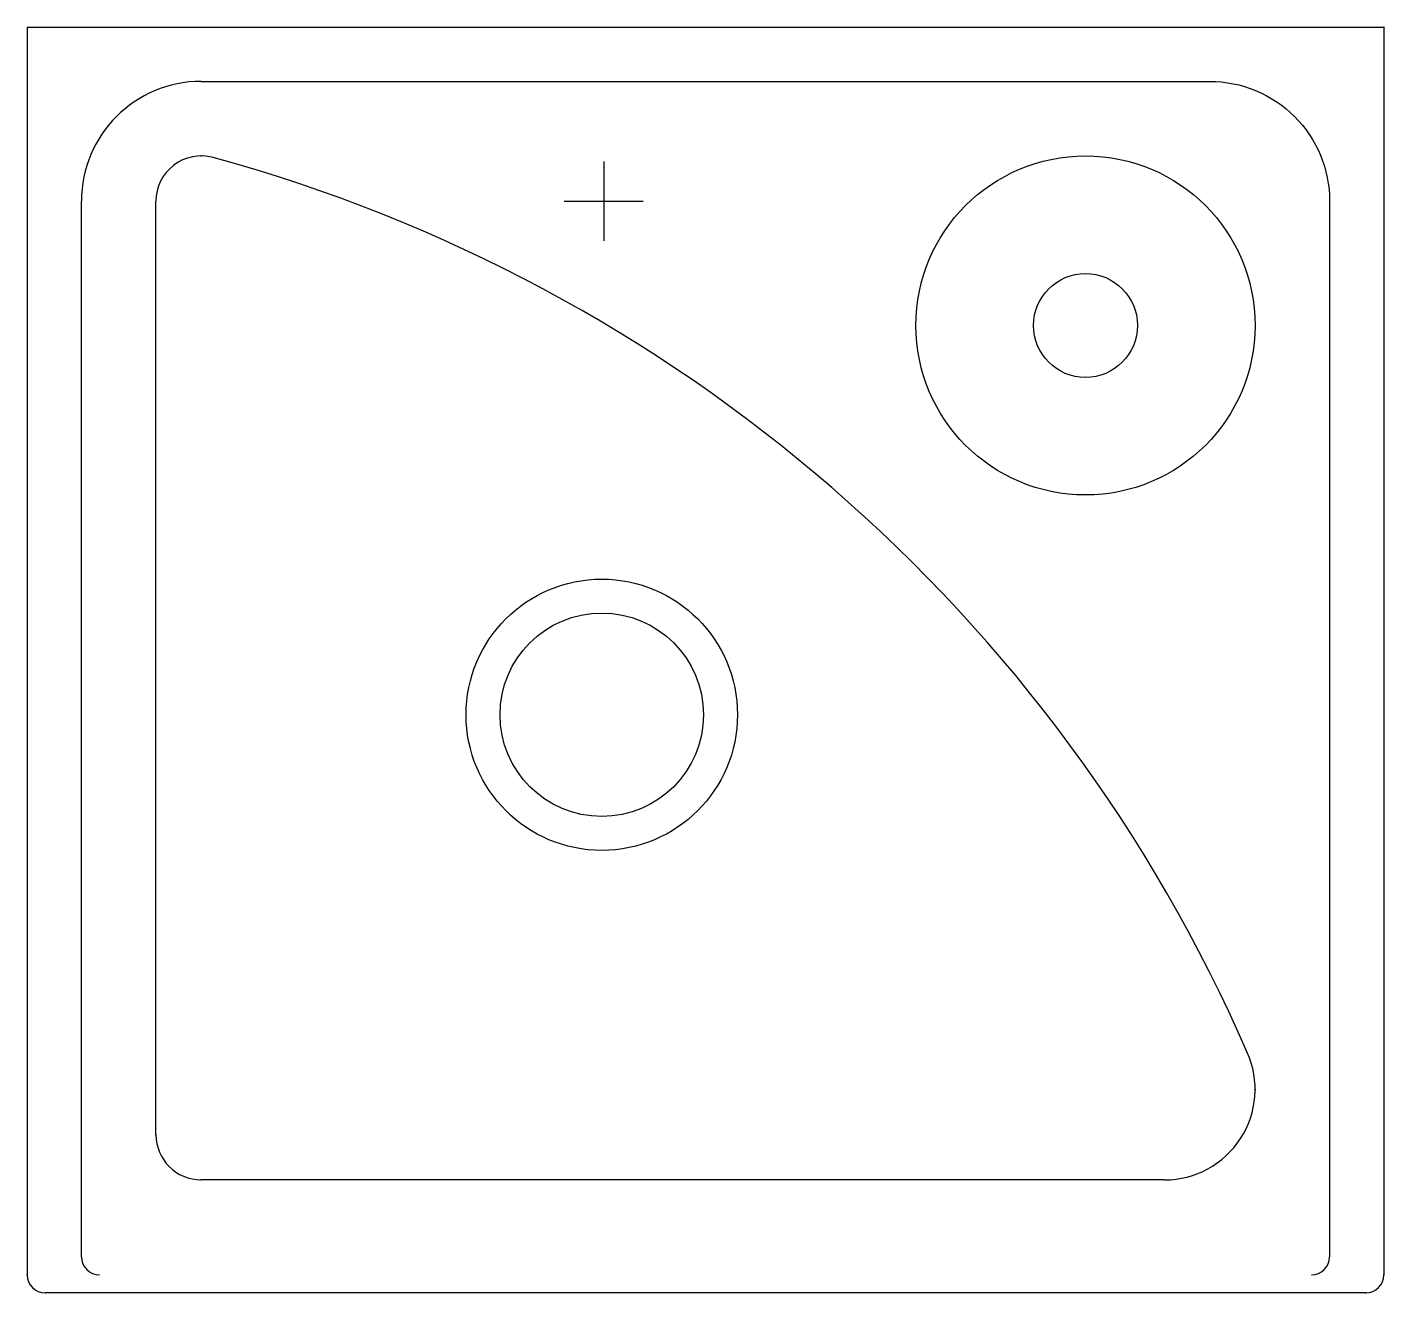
# Model space of a CAD drawing. Extents: x 960 to 1560, y 349 to 909.
import ezdxf

# ---------------------------------------------------------------- set-up
doc = ezdxf.new("R2010")
doc.units = 0
doc.header["$LTSCALE"] = 5
doc.header["$MEASUREMENT"] = 0
doc.layers.get('0').update_dxf_attribs({"linetype": 'CONTINUOUS'})

# ---------------------------------------------------------------- blocks, each defined once
blk = doc.blocks.new('A$C68E158E9')
for p, q in [((0, 560), (0, 8)), ((0, 560), (600, 560)), ((600, 560), (600, 8)), ((255, 500.5), (255, 465.5)), ((24, 16), (24, 483.02)), ((56.98, 70), (56.98, 483.01)), ((237.5, 483), (272.5, 483)), ((503.05, 50), (76.98, 50)), ((592, 0), (8, 0))]:
    blk.add_line(p, q)
blk.add_lwpolyline([(76.98, 536), (523.02, 536, -0.414214), (576, 483.02), (576, 16)], format="xyb")
for centre, radius in [((468.05, 428.01), 75), ((468.05, 428.01), 23), ((254.12, 255.78), 60), ((254.12, 255.78), 45)]:
    blk.add_circle(centre, radius)
for centre, radius, start, end in [((76.98, 483.02), 52.98, 90, 180), ((76.98, 483.01), 20, 74.88477, 180), ((-102.33, -172.92), 700, 23.51214, 74.71585), ((503.05, 90), 40, 270, 24.10781), ((76.98, 70), 20, 180, 270), ((32, 16), 8, 180, 270), ((568, 16), 8, 270, 0), ((8, 8), 8, 180, 270), ((592, 8), 8, 270, 0)]:
    blk.add_arc(centre, radius, start, end)
at = {"linetype": 'ByBlock'}
for p in [(600, 560), (76.98, 503.01), (543.05, 90), (56.98, 70), (76.98, 50), (0, 8), (600, 8), (592, 0)]:
    blk.add_point(p, dxfattribs=at)

msp = doc.modelspace()

# ---------------------------------------------------------------- block references
msp.add_blockref('A$C68E158E9', (960.29, 349.2))

doc.saveas('drawing.dxf')
